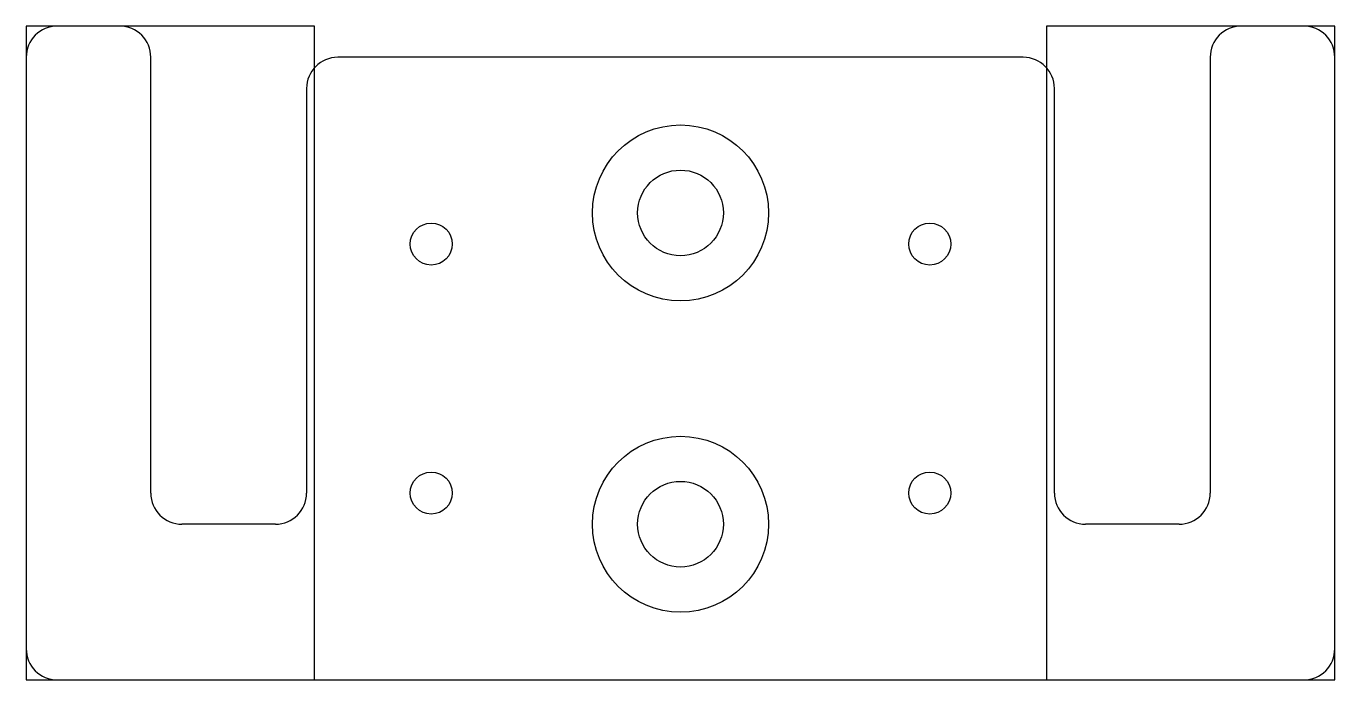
# Model space of a CAD drawing. Header units: metres. Extents: x -42 to 42, y -20 to 22.
import ezdxf

# ---------------------------------------------------------------- set-up
doc = ezdxf.new("R2010")
doc.units = ezdxf.units.M
for name, color, linetype in [('FACE_MILL_RECESS_BOUNDARY', 1, 'Continuous'), ('FINISHED_PROFILE_STEP_DERIVED', 7, 'Continuous'), ('M2_5_CLEARANCE', 5, 'Continuous'), ('M5_CLEARANCE', 3, 'Continuous'), ('M5_COUNTERSINK_NOMINAL', 2, 'Continuous')]:
    doc.layers.add(name, color=color, linetype=linetype)

msp = doc.modelspace()

# ---------------------------------------------------------------- linework, layer by layer
at = {"layer": 'FACE_MILL_RECESS_BOUNDARY'}
for p, q in [((-23.5, 22), (-42, 22)), ((-42, 22), (-42, -20)), ((-23.5, -20), (-23.5, 22)), ((42, 22), (23.5, 22)), ((23.5, 22), (23.5, -20)), ((42, -20), (42, 22)), ((-42, -20), (-23.5, -20)), ((23.5, -20), (42, -20))]:
    msp.add_line(p, q, dxfattribs=at)
at = {"layer": 'FINISHED_PROFILE_STEP_DERIVED'}
for p, q in [((-36, 22), (-40, 22)), ((40, 22), (36, 22)), ((-42, 20), (-42, -18)), ((-34, -8), (-34, 20)), ((22, 20), (-22, 20)), ((34, 20), (34, -8)), ((42, -18), (42, 20)), ((-24, 18), (-24, -8)), ((24, -8), (24, 18)), ((-26, -10), (-32, -10)), ((32, -10), (26, -10)), ((-40, -20), (40, -20))]:
    msp.add_line(p, q, dxfattribs=at)
for centre, start, end in [((-40, 20), 90, 180), ((-36, 20), 0, 90), ((36, 20), 90, 180), ((40, 20), 0, 90), ((-22, 18), 90, 180), ((22, 18), 0, 90), ((-32, -8), 180, 270), ((-26, -8), -90, 0), ((26, -8), 180, 270), ((32, -8), -90, 0), ((-40, -18), 180, 270), ((40, -18), -90, 0)]:
    msp.add_arc(centre, 2, start, end, dxfattribs=at)
at = {"layer": 'M2_5_CLEARANCE'}
for centre in [(-16, 8), (16, 8), (-16, -8), (16, -8)]:
    msp.add_circle(centre, 1.35, dxfattribs=at)
at = {"layer": 'M5_CLEARANCE'}
for centre in [(0, 10), (0, -10)]:
    msp.add_circle(centre, 2.75, dxfattribs=at)
at = {"layer": 'M5_COUNTERSINK_NOMINAL'}
for centre in [(0, 10), (0, -10)]:
    msp.add_circle(centre, 5.65, dxfattribs=at)

doc.saveas('drawing.dxf')
